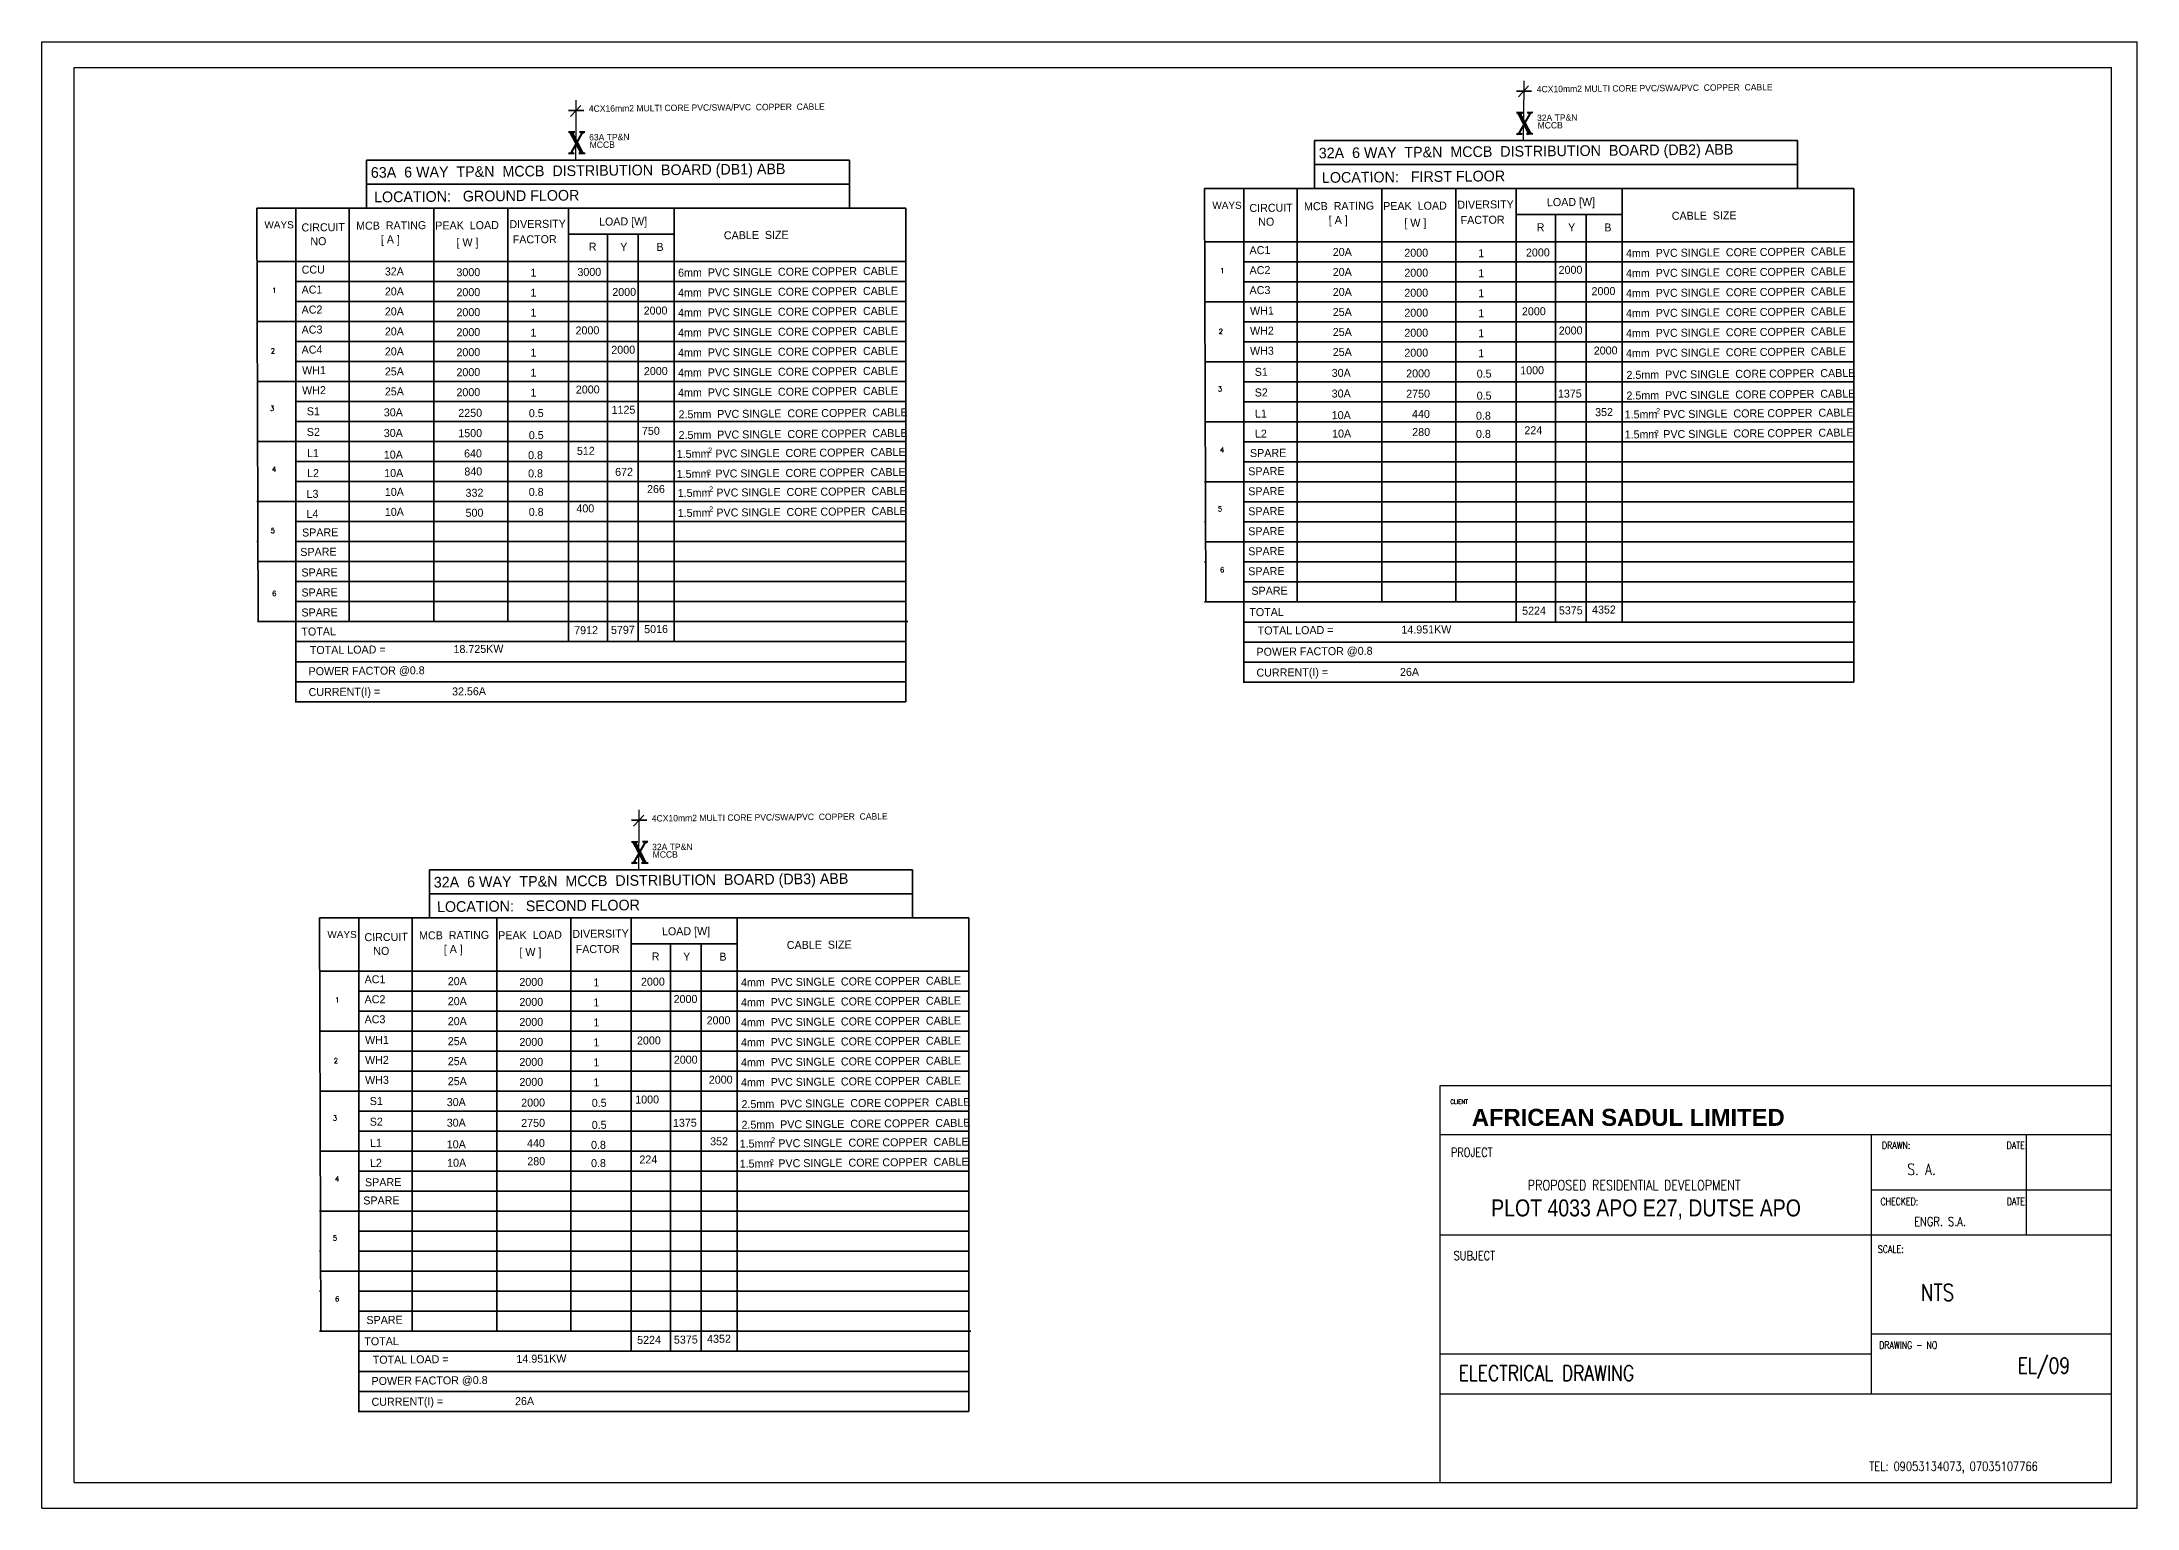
# Model space of a CAD drawing. Header units: inches. Extents: x 23 to 2032867, y 13 to 664695.
# Drawn here: x 491515 to 553103, y 283127 to 326239 of the extents above; entities that cross this region are included whole.
import ezdxf
from ezdxf.enums import TextEntityAlignment as Align

# ---------------------------------------------------------------- set-up
doc = ezdxf.new("R2010")
doc.units = ezdxf.units.IN
doc.header["$MEASUREMENT"] = 0
for name, color, linetype in [('Annotation - Text', 7, 'Continuous'), ('E-inst.', 3, 'Continuous'), ('ELECTFITTINGS', 1, 'Continuous'), ('frame', 3, 'Continuous'), ('GFROM', 7, 'Continuous'), ('LIAB', 8, 'Continuous'), ('Plotlyr150', 8, 'Continuous'), ('PLOTYR', 15, 'Continuous')]:
    doc.layers.add(name, color=color, linetype=linetype)
doc.layers.add('WINDOW', color=10, linetype='Continuous', lineweight=0)
doc.layers.add('wiring', color=1, linetype='Continuous', lineweight=15)
doc.styles.add('GENERATED_STYLE_3', font='arialbd.ttf')
doc.styles.add('middle', font='arial.ttf')
doc.styles.add('ROM', font='romans.shx')
doc.styles.add('SIMPLEX8', font='simplexd.shx', dxfattribs={"width": 0.8})
doc.styles.add('STYLE116', font='eurr____.ttf', dxfattribs={"height": 1000})
doc.styles.add('STYLE78', font='ROMANT.SHX', dxfattribs={"height": 200})

msp = doc.modelspace()

# ---------------------------------------------------------------- linework, layer by layer
at = {"layer": 'ELECTFITTINGS', "color": 1, "linetype": 'Continuous', "lineweight": 35}
for p, q in [((501056.602, 322762.996, 12.34), (515253.029, 322762.996, 12.34)), ((501056.602, 321351.972, 12.34), (501056.602, 322762.996, 12.34)), ((515253.029, 321351.972, 12.34), (515253.029, 322762.996, 12.34)), ((528920.334, 323335.285), (543116.761, 323335.285)), ((528920.334, 321924.262), (528920.334, 323335.285)), ((543116.761, 321924.262), (543116.761, 323335.285)), ((528920.334, 322629.773), (543116.761, 322629.773)), ((501056.602, 322057.484, 12.34), (515253.029, 322057.484, 12.34)), ((525692.046, 321924.262), (544777.789, 321924.262)), ((525731.897, 309772.262, -577.5), (525692.046, 321924.262, -577.5)), ((526158.197, 321924.262, -577.5), (525692.046, 321924.262, -577.5)), ((526846.031, 321924.262), (526846.031, 309772.262)), ((544777.789, 321924.262), (544777.789, 309772.262)), ((497828.314, 321351.972, 12.34), (516914.056, 321351.972, 12.34)), ((497868.165, 309199.972, -565.16), (497828.314, 321351.972, -565.16)), ((498294.465, 321351.972, -565.16), (497828.314, 321351.972, -565.16)), ((498982.299, 321351.972, 12.34), (498982.299, 309199.972, 12.34)), ((516914.056, 321351.972, 12.34), (516914.056, 309199.972, 12.34)), ((498982.299, 309199.972, 12.34), (498982.299, 306836.601, 12.34)), ((516914.056, 309199.972, 12.34), (516914.056, 306836.601, 12.34)), ((526846.031, 309772.262, -1155), (526846.031, 307408.89, -1155)), ((544777.789, 309772.262, -1155), (544777.789, 307408.89, -1155)), ((526823.979, 307408.89, -1155), (544777.789, 307408.89, -1155)), ((498960.247, 306836.601, 12.34), (516914.056, 306836.601, 12.34)), ((502906.98, 301894.439, -5.979), (517103.406, 301894.439, -5.979)), ((502906.98, 300483.416, -5.979), (502906.98, 301894.439, -5.979)), ((517103.406, 300483.416, -5.979), (517103.406, 301894.439, -5.979)), ((502906.98, 301188.927, -5.979), (517103.406, 301188.927, -5.979)), ((499678.691, 300483.416, -5.979), (518764.434, 300483.416, -5.979)), ((499718.543, 288331.416, -583.479), (499678.691, 300483.416, -583.479)), ((500144.842, 300483.416, -583.479), (499678.691, 300483.416, -583.479)), ((500832.676, 300483.416, -5.979), (500832.676, 288331.416, -5.979)), ((518764.434, 300483.416, -5.979), (518764.434, 288331.416, -5.979)), ((500832.676, 288331.416, -1160.979), (500832.676, 285968.044, -1160.979)), ((518764.434, 288331.416, -1160.979), (518764.434, 285968.044, -1160.979)), ((500810.625, 285968.044, -1160.979), (518764.434, 285968.044, -1160.979))]:
    msp.add_line(p, q, dxfattribs=at)
at = {"layer": 'ELECTFITTINGS', "color": 5, "linetype": 'Continuous', "lineweight": 35}
for p, q in [((528414.031, 321924.262), (528414.031, 309772.262)), ((530898.587, 321924.262), (530898.587, 309772.262)), ((533077.368, 321924.262), (533077.368, 309772.262)), ((534853.399, 321924.262), (534853.399, 309772.262)), ((537966.5, 321924.262), (537966.5, 309772.262)), ((500550.299, 321351.972, 12.34), (500550.299, 309199.972, 12.34)), ((503034.855, 321351.972, 12.34), (503034.855, 309199.972, 12.34)), ((505213.635, 321351.972, 12.34), (505213.635, 309199.972, 12.34)), ((506989.667, 321351.972, 12.34), (506989.667, 309199.972, 12.34)), ((510102.768, 321351.972, 12.34), (510102.768, 309199.972, 12.34)), ((534853.399, 321159.565), (537966.5, 321159.565)), ((536006.5, 321159.565), (536006.5, 309772.262)), ((536908.583, 321159.565), (536908.583, 309772.262)), ((506989.667, 320587.275, 12.34), (510102.768, 320587.275, 12.34)), ((508142.768, 320587.275, 12.34), (508142.768, 309199.972, 12.34)), ((509044.851, 320587.275, 12.34), (509044.851, 309199.972, 12.34)), ((525692.046, 320356.262), (544777.789, 320356.262)), ((497828.314, 319783.972, 12.34), (516914.056, 319783.972, 12.34)), ((525692.046, 319768.262), (525696.612, 319768.262)), ((526846.031, 319768.262), (544777.789, 319768.262)), ((497828.314, 319195.972, 12.34), (497832.88, 319195.972, 12.34)), ((498982.299, 319195.972, 12.34), (516914.056, 319195.972, 12.34)), ((525692.046, 319180.262), (525697.857, 319180.262)), ((526846.031, 319180.262), (544777.789, 319180.262)), ((497828.314, 318607.972, 12.34), (497834.125, 318607.972, 12.34)), ((498982.299, 318607.972, 12.34), (516914.056, 318607.972, 12.34)), ((525692.046, 318592.262), (525699.102, 318592.262)), ((525699.102, 318592.262), (544777.789, 318592.262)), ((497828.314, 318019.972, 12.34), (497835.37, 318019.972, 12.34)), ((497835.37, 318019.972, 12.34), (516914.056, 318019.972, 12.34)), ((525692.046, 318004.262), (525700.348, 318004.262)), ((526846.031, 318004.262), (544777.789, 318004.262)), ((497828.314, 317431.972, 12.34), (497836.615, 317431.972, 12.34)), ((498982.299, 317431.972, 12.34), (516914.056, 317431.972, 12.34)), ((526846.031, 317416.262), (544777.789, 317416.262)), ((498982.299, 316843.972, 12.34), (516914.056, 316843.972, 12.34)), ((525692.046, 316828.262), (544777.789, 316828.262)), ((497828.314, 316255.972, 12.34), (516914.056, 316255.972, 12.34)), ((526846.031, 316240.262), (544777.789, 316240.262)), ((498982.299, 315667.972, 12.34), (516914.056, 315667.972, 12.34)), ((525692.046, 315652.262), (525705.329, 315652.262)), ((526846.031, 315652.262), (544777.789, 315652.262)), ((497828.314, 315079.972, 12.34), (497841.596, 315079.972, 12.34)), ((498982.299, 315079.972, 12.34), (516914.056, 315079.972, 12.34)), ((525706.574, 315064.262), (544777.789, 315064.262)), ((497842.842, 314491.972, 12.34), (516914.056, 314491.972, 12.34)), ((525692.046, 314476.262), (525707.819, 314476.262)), ((526846.031, 314476.262), (544777.789, 314476.262)), ((497828.314, 313903.972, 12.34), (497844.087, 313903.972, 12.34)), ((498982.299, 313903.972, 12.34), (516914.056, 313903.972, 12.34)), ((526846.031, 313888.262), (544777.789, 313888.262)), ((498982.299, 313315.972, 12.34), (516914.056, 313315.972, 12.34)), ((525692.046, 313300.262, -577.5), (544777.789, 313300.262, -577.5)), ((525720.328, 313300.262, -577.5), (544784.071, 313300.262, -577.5)), ((497828.314, 312727.972, 12.34), (516914.056, 312727.972, 12.34)), ((526846.031, 312712.262, -577.5), (544777.789, 312712.262, -577.5)), ((498982.299, 312139.972, 12.34), (516914.056, 312139.972, 12.34)), ((525692.046, 312124.262, -577.5), (525705.329, 312124.262, -577.5)), ((526846.031, 312124.262, -577.5), (544777.789, 312124.262, -577.5)), ((497828.314, 311551.972, 12.34), (497849.068, 311551.972, 12.34)), ((498982.299, 311551.972, 12.34), (516914.056, 311551.972, 12.34)), ((525706.574, 311536.262, -577.5), (544777.789, 311536.262, -577.5)), ((497850.313, 310963.972, 12.34), (516914.056, 310963.972, 12.34)), ((525692.046, 310948.262, -577.5), (525707.819, 310948.262, -577.5)), ((526846.031, 310948.262, -577.5), (544777.789, 310948.262, -577.5)), ((498982.299, 310375.972, 12.34), (516914.056, 310375.972, 12.34)), ((526846.031, 310360.262, -577.5), (544777.789, 310360.262, -577.5)), ((497854.049, 309199.972, 12.34), (516914.056, 309199.972, 12.34)), ((497879.874, 309199.972, -565.16), (516936.108, 309199.972, -565.16)), ((497879.874, 309199.972, -565.16), (516943.617, 309199.972, -565.16)), ((497879.874, 309199.972, -565.16), (516939.881, 309199.972, -565.16)), ((497879.874, 309199.972, -565.16), (516965.616, 309199.972, -565.16)), ((497901.873, 309199.972, -565.16), (516958.107, 309199.972, -565.16)), ((497901.873, 309199.972, -565.16), (516965.616, 309199.972, -565.16)), ((498982.299, 309787.972, 12.34), (516914.056, 309787.972, 12.34)), ((506989.667, 309199.972, 12.34), (506989.667, 308606.286, 12.34)), ((508142.768, 309199.972, 12.34), (508142.768, 308606.286, 12.34)), ((509044.851, 309199.972, 12.34), (509044.851, 308606.286, 12.34)), ((510102.768, 309199.972, 12.34), (510102.768, 308606.286, 12.34)), ((525692.046, 309772.262, -1155), (544777.789, 309772.262, -1155)), ((525717.781, 309772.262, -1155), (544777.789, 309772.262, -1155)), ((525720.328, 309772.262, -1155), (544784.071, 309772.262, -1155)), ((525743.606, 309772.262, -1732.5), (544799.84, 309772.262, -1732.5)), ((525743.606, 309772.262, -1732.5), (544807.349, 309772.262, -1732.5)), ((525743.606, 309772.262, -1732.5), (544803.613, 309772.262, -1732.5)), ((525743.606, 309772.262, -1732.5), (544829.349, 309772.262, -1732.5)), ((525765.605, 309772.262, -1732.5), (544821.839, 309772.262, -1732.5)), ((525765.605, 309772.262, -1732.5), (544829.349, 309772.262, -1732.5)), ((526846.031, 309178.576, -1155), (544777.789, 309178.576, -1155)), ((534853.399, 309772.262, -1155), (534853.399, 309178.576, -1155)), ((536006.5, 309772.262, -1155), (536006.5, 309178.576, -1155)), ((536908.583, 309772.262, -1155), (536908.583, 309178.576, -1155)), ((537966.5, 309772.262, -1155), (537966.5, 309178.576, -1155)), ((498982.299, 308606.286, 12.34), (516914.056, 308606.286, 12.34)), ((526846.031, 308584.89, -1155), (544777.789, 308584.89, -1155)), ((498982.299, 308012.601, 12.34), (516914.056, 308012.601, 12.34)), ((526846.031, 307996.89, -1155), (544777.789, 307996.89, -1155)), ((498982.299, 307424.601, 12.34), (516914.056, 307424.601, 12.34)), ((502400.676, 300483.416, -5.979), (502400.676, 288331.416, -5.979)), ((504885.233, 300483.416, -5.979), (504885.233, 288331.416, -5.979)), ((507064.013, 300483.416, -5.979), (507064.013, 288331.416, -5.979)), ((508840.044, 300483.416, -5.979), (508840.044, 288331.416, -5.979)), ((511953.145, 300483.416, -5.979), (511953.145, 288331.416, -5.979)), ((508840.044, 299718.719, -5.979), (511953.145, 299718.719, -5.979)), ((509993.145, 299718.719, -5.979), (509993.145, 288331.416, -5.979)), ((510895.229, 299718.719, -5.979), (510895.229, 288331.416, -5.979)), ((499678.691, 298915.416, -5.979), (518764.434, 298915.416, -5.979)), ((499678.691, 298327.416, -5.979), (499683.257, 298327.416, -5.979)), ((500832.676, 298327.416, -5.979), (518764.434, 298327.416, -5.979)), ((499678.691, 297739.416, -5.979), (499684.502, 297739.416, -5.979)), ((500832.676, 297739.416, -5.979), (518764.434, 297739.416, -5.979)), ((499678.691, 297151.416, -5.979), (499685.748, 297151.416, -5.979)), ((499685.748, 297151.416, -5.979), (518764.434, 297151.416, -5.979)), ((499678.691, 296563.416, -5.979), (499686.993, 296563.416, -5.979)), ((500832.676, 296563.416, -5.979), (518764.434, 296563.416, -5.979)), ((500832.676, 295975.416, -5.979), (518764.434, 295975.416, -5.979)), ((499678.691, 295387.416, -5.979), (518764.434, 295387.416, -5.979)), ((500832.676, 294799.416, -5.979), (518764.434, 294799.416, -5.979)), ((499678.691, 294211.416, -5.979), (499691.974, 294211.416, -5.979)), ((500832.676, 294211.416, -5.979), (518764.434, 294211.416, -5.979)), ((499693.219, 293623.416, -5.979), (518764.434, 293623.416, -5.979)), ((499678.691, 293035.416, -5.979), (499694.464, 293035.416, -5.979)), ((500832.676, 293035.416, -5.979), (518764.434, 293035.416, -5.979)), ((500832.676, 292447.416, -5.979), (518764.434, 292447.416, -5.979)), ((499678.691, 291859.416, -583.479), (518764.434, 291859.416, -583.479)), ((499706.973, 291859.416, -583.479), (518770.716, 291859.416, -583.479)), ((500832.676, 291271.416, -583.479), (518764.434, 291271.416, -583.479)), ((499678.691, 290683.416, -583.479), (499691.974, 290683.416, -583.479)), ((499693.219, 290095.416, -583.479), (518764.434, 290095.416, -583.479)), ((500832.676, 290683.416, -583.479), (518764.434, 290683.416, -583.479)), ((499678.691, 289507.416, -583.479), (499694.464, 289507.416, -583.479)), ((500832.676, 289507.416, -583.479), (518764.434, 289507.416, -583.479)), ((500832.676, 288919.416, -583.479), (518764.434, 288919.416, -583.479)), ((499678.691, 288331.416, -1160.979), (518764.434, 288331.416, -1160.979)), ((499704.426, 288331.416, -1160.979), (518764.434, 288331.416, -1160.979)), ((499706.973, 288331.416, -1160.979), (518770.716, 288331.416, -1160.979)), ((499730.251, 288331.416, -1738.479), (518786.485, 288331.416, -1738.479)), ((499730.251, 288331.416, -1738.479), (518793.994, 288331.416, -1738.479)), ((499730.251, 288331.416, -1738.479), (518790.259, 288331.416, -1738.479)), ((499730.251, 288331.416, -1738.479), (518815.994, 288331.416, -1738.479)), ((499752.251, 288331.416, -1738.479), (518808.485, 288331.416, -1738.479)), ((499752.251, 288331.416, -1738.479), (518815.994, 288331.416, -1738.479)), ((508840.044, 288331.416, -1160.979), (508840.044, 287737.73, -1160.979)), ((509993.145, 288331.416, -1160.979), (509993.145, 287737.73, -1160.979)), ((510895.229, 288331.416, -1160.979), (510895.229, 287737.73, -1160.979)), ((511953.145, 288331.416, -1160.979), (511953.145, 287737.73, -1160.979)), ((500832.676, 287737.73, -1160.979), (518764.434, 287737.73, -1160.979)), ((500832.676, 287144.044, -1160.979), (518764.434, 287144.044, -1160.979)), ((500832.676, 286556.044, -1160.979), (518764.434, 286556.044, -1160.979))]:
    msp.add_line(p, q, dxfattribs=at)
at = {"layer": 'LIAB', "color": 7, "linetype": 'Continuous', "ltscale": 256.031999}
for p, q in [((492463.841, 325487.787, 12.34), (552352.025, 325487.787, 12.34)), ((492463.841, 283878.259, 12.34), (492463.841, 325487.787, 12.34)), ((552352.025, 283878.259, 12.34), (552352.025, 325487.787, 12.34)), ((552352.025, 295545.604, 12.34), (532609.292, 295545.604, 12.34)), ((532609.292, 295545.604, 12.34), (532609.292, 283878.259, 12.34)), ((532609.292, 294115.573, 12.34), (552352.025, 294115.573, 12.34)), ((545290.315, 294115.573, 12.34), (545290.315, 286474.984, 12.34)), ((549846.086, 294124.84, 12.34), (549846.086, 291148.46, 12.34)), ((552352.025, 292475.214, 12.34), (545290.315, 292475.214, 12.34)), ((552352.025, 291148.46, 12.34), (532609.292, 291148.46, 12.34)), ((545290.315, 288255.372, 12.34), (552330.302, 288255.372, 12.34)), ((532609.292, 287662.009, 12.34), (545290.315, 287662.009, 12.34)), ((552352.025, 286474.984, 12.34), (532609.292, 286474.984, 12.34)), ((492463.841, 283878.259, 12.34), (552352.025, 283878.259, 12.34))]:
    msp.add_line(p, q, dxfattribs=at)
at = {"layer": 'PLOTYR', "color": 1, "linetype": 'Continuous', "ltscale": 250}
for p, q in [((491514.988, 326238.862, 12.34), (553103.1, 326238.862, 12.34)), ((491514.988, 283127.183, 12.34), (491514.988, 326238.862, 12.34)), ((553103.1, 283127.183, 12.34), (553103.1, 326238.862, 12.34)), ((491514.988, 283127.183, 12.34), (553103.1, 283127.183, 12.34))]:
    msp.add_line(p, q, dxfattribs=at)
at = {"layer": 'WINDOW', "color": 1, "linetype": 'Continuous', "lineweight": 35, "const_width": 39.2}
for points in [[(535077.857, 325100.877), (535074.645, 323977.46)], [(535066.34, 323750.025), (535066.34, 323331.082)]]:
    msp.add_lwpolyline(points, dxfattribs=at)
for points, elevation in [([(507214.125, 324528.588), (507210.913, 323405.17)], 12.34), ([(507202.608, 323177.735), (507202.608, 322758.793)], 12.34), ([(509064.502, 303660.031), (509061.291, 302536.614)], -5.979), ([(509052.985, 302309.179), (509052.985, 301890.236)], -5.979)]:
    msp.add_lwpolyline(points, dxfattribs=dict(at, elevation=elevation))
at = {"layer": 'wiring', "color": 0, "linetype": 'Continuous', "lineweight": 35}
for p, q in [((535305.941, 324793.119), (534858.024, 324793.119)), ((534919.368, 324622.257), (535217.942, 324943.957)), ((507442.209, 324220.83, 12.34), (506994.292, 324220.83, 12.34)), ((507055.636, 324049.968, 12.34), (507354.21, 324371.668, 12.34)), ((509292.587, 303352.273, -5.979), (508844.669, 303352.273, -5.979)), ((508906.013, 303181.411, -5.979), (509204.587, 303503.111, -5.979))]:
    msp.add_line(p, q, dxfattribs=at)

# ---------------------------------------------------------------- texts
at = {"layer": 'Annotation - Text', "linetype": 'Continuous', "lineweight": 20, "insert": (538096.87, 294866.87), "char_height": 500, "width": 12725.42734, "attachment_point": 2, "line_spacing_factor": 0.992596, "style": 'GENERATED_STYLE_3'}
msp.add_mtext('\\pi99.455;AFRICEAN SADUL LIMITED', dxfattribs=at)
at = {"layer": 'Annotation - Text', "color": 0, "linetype": 'Continuous', "lineweight": 20, "insert": (538521.751, 292203.64), "char_height": 500, "width": 13454.76558, "attachment_point": 2, "line_spacing_factor": 0.992596, "style": 'GENERATED_STYLE_3'}
msp.add_mtext('\\pi99.455; {\\fTechnicLite|b0|i0|c2|p2;PLOT 4033 APO E27, DUTSE APO }', dxfattribs=at)
at = {"layer": 'E-inst.', "color": 7, "linetype": 'Continuous', "style": 'middle'}
for p in [(525919.361, 321434.076, -577.5), (498055.629, 320861.786, -565.16), (499906.006, 299993.23, -583.479)]:
    msp.add_text('WAYS', height=210, dxfattribs=at).set_placement(p, align=Align.MIDDLE_LEFT)
at = {"layer": 'frame', "color": 7, "linetype": 'Continuous', "ltscale": 250, "style": 'ROM'}
for s, p in [('1', (526148.584, 319435.436, -577.5)), ('1', (498284.851, 318863.147, -565.16)), ('2', (526106.486, 317651.261, -577.5)), ('2', (498242.754, 317078.971, -565.16)), ('3', (526082.07, 315962.327, -577.5)), ('3', (498218.338, 315390.038, -565.16)), ('4', (526143.062, 314170.492, -577.5)), ('4', (498279.33, 313598.203, -565.16)), ('5', (526082.07, 312434.327, -1155)), ('5', (498239.244, 311797.708, -565.16)), ('6', (526143.062, 310642.492, -1155)), ('6', (498279.991, 309948.948, -565.16)), ('1', (500135.229, 297994.59, -583.479)), ('2', (500093.131, 296210.415, -583.479)), ('3', (500068.715, 294521.481, -583.479)), ('4', (500129.707, 292729.646, -583.479)), ('5', (500068.715, 290993.481, -1160.979)), ('6', (500129.707, 289201.646, -1160.979))]:
    msp.add_text(s, height=147, dxfattribs=at).set_placement(p)
at = {"layer": 'GFROM', "color": 7, "linetype": 'Continuous', "ltscale": 204.216, "style": 'SIMPLEX8', "width": 0.8}
for s, height, p in [('PROPOSED RESIDENTIAL DEVELOPMENT', 301.23038, (535188.449, 292473.117, -5724.903)), ('EL/09', 459.0177, (549590.382, 287089.388, 11523.45)), ('ELECTRICAL DRAWING', 459.01773, (533157.771, 286865.631, 12.34))]:
    msp.add_text(s, height=height, dxfattribs=at).set_placement(p)
at = {"layer": 'Plotlyr150', "color": 7, "linetype": 'Continuous', "ltscale": 251.249999, "style": 'SIMPLEX8', "width": 0.8}
for s, height, p in [('CLIENT', 131.3405, (532916.002, 295012.108, 12.34)), ('DRAWN:                      DATE:', 210.14485, (545603.693, 293686.406, 12.34)), ('PROJECT', 262.6811, (532931.897, 293456.474, 12.34)), ('CHECKED:                    DATE:', 210.14485, (545561.264, 292038.228, 12.34)), ('SCALE:', 210.1449, (545484.768, 290635.888, 12.34)), ('SUBJECT', 262.6811, (533012.691, 290420.721, 12.34)), ('DRAWING - NO', 210.14485, (545521.406, 287813.465, 12.34))]:
    msp.add_text(s, height=height, dxfattribs=at).set_placement(p)
at = {"layer": 'Plotlyr150', "color": 7, "linetype": 'Continuous', "ltscale": 306.324012, "style": 'SIMPLEX8', "width": 0.8}
for s, height, p in [('S. A.', 331.9682, (546346.465, 292922.576, 12.34)), ('ENGR. S.A.', 265.5745, (546551.181, 291420.099, 12.34)), ('NTS', 491.8047, (546745.582, 289223.457, 12.34)), ('TEL: 09053134073, 07035107766', 265.57453, (545231.873, 284223.594, 12.34))]:
    msp.add_text(s, height=height, dxfattribs=at).set_placement(p)
at = {"layer": 'wiring', "color": 7, "linetype": 'Continuous', "lineweight": 35}
for s, height, rotation, style, p in [('4CX10mm2 MULTI CORE PVC/SWA/PVC  COPPER  CABLE ', 188.16, 0.52138259, 'STYLE116', (535456.848, 324754.688)), ('4CX16mm2 MULTI CORE PVC/SWA/PVC  COPPER  CABLE ', 188.16, 0.52138259, 'STYLE116', (507593.115, 324182.398, 12.34)), ('X', 627.2, 180.52138259, 'STYLE78', (535366.613, 324158.451)), ('32A TP&N', 188.16, 0.52138259, 'STYLE116', (535465.386, 323911.615)), ('X', 627.2, 180.52138259, 'STYLE78', (507502.881, 323586.161, 12.34)), ('63A TP&N', 188.16, 0.52138259, 'STYLE116', (507601.654, 323339.325, 12.34)), ('MCCB ', 188.16, 0.52138259, 'STYLE116', (535481.022, 323689.731)), ('MCCB ', 188.16, 0.52138259, 'STYLE116', (507617.289, 323117.442, 12.34)), ('32A  6 WAY  TP&N  MCCB  DISTRIBUTION  BOARD (DB2) ABB ', 313.6, 0.52138259, 'STYLE116', (529049.375, 322813.736)), ('63A  6 WAY  TP&N  MCCB  DISTRIBUTION  BOARD (DB1) ABB ', 313.6, 0.52138259, 'STYLE116', (501185.642, 322241.446, 12.34)), ('LOCATION:   FIRST FLOOR ', 313.6, 0.52138259, 'STYLE116', (529143.812, 322093.121)), ('LOCATION:   GROUND FLOOR ', 313.6, 0.52138259, 'STYLE116', (501280.08, 321520.831, 12.34)), ('MCB  RATING  ', 235.2, 0.52138259, 'STYLE116', (528615.208, 321287.285)), ('PEAK  LOAD ', 235.2, 0.52138259, 'STYLE116', (530942.057, 321292.679)), ('DIVERSITY', 235.2, 0.52138259, 'STYLE116', (533121.476, 321333.515)), ('LOAD [W]', 235.2, 0.52138259, 'STYLE116', (535756.308, 321407.629)), ('CIRCUIT', 235.2, 0.52138259, 'STYLE116', (499147.196, 320665.061, 12.34)), ('MCB  RATING  ', 235.2, 0.52138259, 'STYLE116', (500751.476, 320714.995, 12.34)), ('PEAK  LOAD ', 235.2, 0.52138259, 'STYLE116', (503078.325, 320720.39, 12.34)), ('DIVERSITY', 235.2, 0.52138259, 'STYLE116', (505257.743, 320761.225, 12.34)), ('LOAD [W]', 235.2, 0.52138259, 'STYLE116', (507892.576, 320835.339, 12.34)), ('CIRCUIT', 235.2, 0.52138259, 'STYLE116', (527010.928, 321237.351)), ('NO', 235.2, 0.52138259, 'STYLE116', (527270.608, 320831.099)), ('[ A ]', 235.2, 0.52138259, 'STYLE116', (529342.544, 320883.458)), ('[ W ]', 235.2, 0.52138259, 'STYLE116', (531566.511, 320800.269)), ('FACTOR', 235.2, 0.52138259, 'STYLE116', (533218.934, 320883.371)), ('R', 235.2, 0.52138259, 'STYLE116', (535454.811, 320671.13)), ('Y', 235.2, 0.52138259, 'STYLE116', (536378.556, 320666.163)), ('B', 235.2, 0.52138259, 'STYLE116', (537443.839, 320664.289)), ('CABLE  SIZE', 235.2, 0.52138259, 'STYLE116', (539425.531, 321006.173)), ('NO', 235.2, 0.52138259, 'STYLE116', (499406.876, 320258.81, 12.34)), ('[ A ]', 235.2, 0.52138259, 'STYLE116', (501478.812, 320311.169, 12.34)), ('[ W ]', 235.2, 0.52138259, 'STYLE116', (503702.779, 320227.979, 12.34)), ('FACTOR', 235.2, 0.52138259, 'STYLE116', (505355.201, 320311.081, 12.34)), ('R', 235.2, 0.52138259, 'STYLE116', (507591.079, 320098.84, 12.34)), ('Y', 235.2, 0.52138259, 'STYLE116', (508514.824, 320093.874, 12.34)), ('B', 235.2, 0.52138259, 'STYLE116', (509580.107, 320091.999, 12.34)), ('CABLE  SIZE', 235.2, 0.52138259, 'STYLE116', (511561.799, 320433.884, 12.34)), ('CCU', 235.2, 0.52138259, 'STYLE116', (499150.875, 319423.862, 12.34)), ('AC1', 235.2, 0.52138259, 'STYLE116', (527014.607, 319996.151)), ('AC2', 235.2, 0.52138259, 'STYLE116', (527014.607, 319408.151)), ('20A', 235.2, 0.52138259, 'STYLE116', (529459.984, 319942.284)), ('2000', 235.2, 0.52138259, 'STYLE116', (531564.647, 319918.744)), ('1', 235.2, 0.52138259, 'STYLE116', (533739.131, 319907.441)), ('2000', 235.2, 0.52138259, 'STYLE116', (535139.437, 319925.995)), ('2000', 235.2, 0.52138259, 'STYLE116', (536098.552, 319415.495)), ('4mm  PVC SINGLE  CORE COPPER  CABLE', 235.2, 0.52138259, 'STYLE116', (538079.757, 319906.729)), ('AC1', 235.2, 0.52138259, 'STYLE116', (499150.875, 318835.862, 12.34)), ('32A', 235.2, 0.52138259, 'STYLE116', (501596.252, 319369.994, 12.34)), ('3000', 235.2, 0.52138259, 'STYLE116', (503700.915, 319346.454, 12.34)), ('1', 235.2, 0.52138259, 'STYLE116', (505875.399, 319335.152, 12.34)), ('3000', 235.2, 0.52138259, 'STYLE116', (507257.277, 319353.706, 12.34)), ('4mm  PVC SINGLE  CORE COPPER  CABLE', 235.2, 0.52138259, 'STYLE116', (510216.024, 318746.439, 12.34)), ('6mm  PVC SINGLE  CORE COPPER  CABLE', 235.2, 0.52138259, 'STYLE116', (510216.024, 319334.439, 12.34)), ('AC3', 235.2, 0.52138259, 'STYLE116', (527014.607, 318820.151)), ('20A', 235.2, 0.52138259, 'STYLE116', (529459.984, 319354.284)), ('2000', 235.2, 0.52138259, 'STYLE116', (531564.647, 319330.744)), ('1', 235.2, 0.52138259, 'STYLE116', (533739.131, 319319.441)), ('2000', 235.2, 0.52138259, 'STYLE116', (537068.552, 318789.995)), ('4mm  PVC SINGLE  CORE COPPER  CABLE', 235.2, 0.52138259, 'STYLE116', (538079.757, 319318.729)), ('AC2', 235.2, 0.52138259, 'STYLE116', (499150.875, 318247.862, 12.34)), ('20A', 235.2, 0.52138259, 'STYLE116', (501596.252, 318781.994, 12.34)), ('20A', 235.2, 0.52138259, 'STYLE116', (501596.252, 318193.994, 12.34)), ('2000', 235.2, 0.52138259, 'STYLE116', (503700.915, 318758.454, 12.34)), ('2000', 235.2, 0.52138259, 'STYLE116', (503700.915, 318170.454, 12.34)), ('1', 235.2, 0.52138259, 'STYLE116', (505875.399, 318747.152, 12.34)), ('2000', 235.2, 0.52138259, 'STYLE116', (508282.473, 318765.706, 12.34)), ('2000', 235.2, 0.52138259, 'STYLE116', (509204.82, 318217.706, 12.34)), ('4mm  PVC SINGLE  CORE COPPER  CABLE', 235.2, 0.52138259, 'STYLE116', (510216.024, 318158.439, 12.34)), ('WH1', 235.2, 0.52138259, 'STYLE116', (527028.983, 318212.151)), ('20A', 235.2, 0.52138259, 'STYLE116', (529459.984, 318766.284)), ('25A', 235.2, 0.52138259, 'STYLE116', (529459.984, 318178.284)), ('2000', 235.2, 0.52138259, 'STYLE116', (531564.647, 318742.744)), ('1', 235.2, 0.52138259, 'STYLE116', (533739.131, 318731.441)), ('2000', 235.2, 0.52138259, 'STYLE116', (535021.299, 318197.386)), ('4mm  PVC SINGLE  CORE COPPER  CABLE', 235.2, 0.52138259, 'STYLE116', (538079.757, 318730.729)), ('4mm  PVC SINGLE  CORE COPPER  CABLE', 235.2, 0.52138259, 'STYLE116', (538079.757, 318142.729)), ('AC3', 235.2, 0.52138259, 'STYLE116', (499150.875, 317659.862, 12.34)), ('20A', 235.2, 0.52138259, 'STYLE116', (501596.252, 317605.994, 12.34)), ('2000', 235.2, 0.52138259, 'STYLE116', (503700.915, 317582.454, 12.34)), ('1', 235.2, 0.52138259, 'STYLE116', (505875.399, 318159.152, 12.34)), ('1', 235.2, 0.52138259, 'STYLE116', (505875.399, 317571.152, 12.34)), ('2000', 235.2, 0.52138259, 'STYLE116', (507201.935, 317636.206, 12.34)), ('4mm  PVC SINGLE  CORE COPPER  CABLE', 235.2, 0.52138259, 'STYLE116', (510216.024, 317570.439, 12.34)), ('WH2', 235.2, 0.52138259, 'STYLE116', (527028.983, 317624.151)), ('25A', 235.2, 0.52138259, 'STYLE116', (529459.984, 317590.284)), ('2000', 235.2, 0.52138259, 'STYLE116', (531564.647, 318154.744)), ('2000', 235.2, 0.52138259, 'STYLE116', (531564.647, 317566.744)), ('1', 235.2, 0.52138259, 'STYLE116', (533739.131, 318143.441)), ('2000', 235.2, 0.52138259, 'STYLE116', (536104.051, 317632.315)), ('4mm  PVC SINGLE  CORE COPPER  CABLE', 235.2, 0.52138259, 'STYLE116', (538079.757, 317554.729)), ('AC4', 235.2, 0.52138259, 'STYLE116', (499150.875, 317071.862, 12.34)), ('20A', 235.2, 0.52138259, 'STYLE116', (501596.252, 317017.994, 12.34)), ('2000', 235.2, 0.52138259, 'STYLE116', (503700.915, 316994.454, 12.34)), ('1', 235.2, 0.52138259, 'STYLE116', (505875.399, 316983.152, 12.34)), ('2000', 235.2, 0.52138259, 'STYLE116', (508253.935, 317066.206, 12.34)), ('4mm  PVC SINGLE  CORE COPPER  CABLE', 235.2, 0.52138259, 'STYLE116', (510216.024, 316982.439, 12.34)), ('WH3', 235.2, 0.52138259, 'STYLE116', (527028.983, 317036.151)), ('25A', 235.2, 0.52138259, 'STYLE116', (529459.984, 317002.284)), ('2000', 235.2, 0.52138259, 'STYLE116', (531564.647, 316978.744)), ('1', 235.2, 0.52138259, 'STYLE116', (533739.131, 317555.441)), ('1', 235.2, 0.52138259, 'STYLE116', (533739.131, 316967.441)), ('2000', 235.2, 0.52138259, 'STYLE116', (537132.855, 317044.315)), ('4mm  PVC SINGLE  CORE COPPER  CABLE', 235.2, 0.52138259, 'STYLE116', (538079.757, 316966.729)), ('WH1', 235.2, 0.52138259, 'STYLE116', (499165.251, 316463.862, 12.34)), ('25A', 235.2, 0.52138259, 'STYLE116', (501596.252, 316429.994, 12.34)), ('2000', 235.2, 0.52138259, 'STYLE116', (503700.915, 316406.454, 12.34)), ('1', 235.2, 0.52138259, 'STYLE116', (505875.399, 316395.152, 12.34)), ('2000', 235.2, 0.52138259, 'STYLE116', (509211.271, 316439.011, 12.34)), ('4mm  PVC SINGLE  CORE COPPER  CABLE', 235.2, 0.52138259, 'STYLE116', (510216.024, 316394.439, 12.34)), ('S1', 235.2, 0.52138259, 'STYLE116', (527166.796, 316418.279, -577.5)), ('30A', 235.2, 0.52138259, 'STYLE116', (529429.458, 316387.479, -577.5)), ('2000', 235.2, 0.52138259, 'STYLE116', (531618.766, 316370.872, -577.5)), ('0.5', 235.2, 0.52138259, 'STYLE116', (533692.337, 316364.263, -577.5)), ('1000', 235.2, 0.52138259, 'STYLE116', (534970.323, 316461.312, -577.5)), ('2.5mm  PVC SINGLE  CORE COPPER  CABLE', 235.2, 0.52138259, 'STYLE116', (538094.37, 316328.857, -577.5)), ('WH2', 235.2, 0.52138259, 'STYLE116', (499165.251, 315875.862, 12.34)), ('25A', 235.2, 0.52138259, 'STYLE116', (501596.252, 315841.994, 12.34)), ('2000', 235.2, 0.52138259, 'STYLE116', (503700.915, 315818.454, 12.34)), ('1', 235.2, 0.52138259, 'STYLE116', (505875.399, 315807.152, 12.34)), ('2000', 235.2, 0.52138259, 'STYLE116', (507210.789, 315897.452, 12.34)), ('4mm  PVC SINGLE  CORE COPPER  CABLE', 235.2, 0.52138259, 'STYLE116', (510216.024, 315806.439, 12.34)), ('S2', 235.2, 0.52138259, 'STYLE116', (527166.796, 315811.516, -1155)), ('30A', 235.2, 0.52138259, 'STYLE116', (529429.458, 315780.716, -1155)), ('2750', 235.2, 0.52138259, 'STYLE116', (531618.766, 315774.108, -1155)), ('0.5', 235.2, 0.52138259, 'STYLE116', (533692.337, 315717.499, -1155)), ('1375', 235.2, 0.52138259, 'STYLE116', (536078.874, 315777.376, -1155)), ('2.5mm  PVC SINGLE  CORE COPPER  CABLE', 235.2, 0.52138259, 'STYLE116', (538094.37, 315722.093, -1155)), ('S1', 235.2, 0.52138259, 'STYLE116', (499303.064, 315257.99, -565.16)), ('30A', 235.2, 0.52138259, 'STYLE116', (501565.725, 315227.19, -565.16)), ('2250', 235.2, 0.52138259, 'STYLE116', (503755.034, 315210.582, -565.16)), ('0.5', 235.2, 0.52138259, 'STYLE116', (505828.604, 315203.973, -565.16)), ('1125', 235.2, 0.52138259, 'STYLE116', (508261.192, 315301.022, -565.16)), ('2.5mm  PVC SINGLE  CORE COPPER  CABLE', 235.2, 0.52138259, 'STYLE116', (510230.638, 315168.567, -565.16)), ('L1', 235.2, 0.52138259, 'STYLE116', (527173.027, 315188.533, -577.5)), ('10A', 235.2, 0.52138259, 'STYLE116', (529430.471, 315145.042, -577.5)), ('440', 235.2, 0.52138259, 'STYLE116', (531789.671, 315179.437, -577.5)), ('0.8', 235.2, 0.52138259, 'STYLE116', (533671.063, 315128.911, -577.5)), ('352', 235.2, 0.52138259, 'STYLE116', (537172.119, 315233.966, -577.5)), ('1.5mm  PVC SINGLE  CORE COPPER  CABLE', 235.2, 0.52138259, 'STYLE116', (538040.251, 315165.081, -577.5)), ('2', 156.8, 0.52138259, 'STYLE116', (538961.778, 315312.417, -577.5)), ('S2', 235.2, 0.52138259, 'STYLE116', (499303.064, 314651.227, -565.16)), ('30A', 235.2, 0.52138259, 'STYLE116', (501565.725, 314620.427, -565.16)), ('1500', 235.2, 0.52138259, 'STYLE116', (503755.034, 314613.819, -565.16)), ('0.5', 235.2, 0.52138259, 'STYLE116', (505828.604, 314557.21, -565.16)), ('750', 235.2, 0.52138259, 'STYLE116', (509152.974, 314682.185, -565.16)), ('2.5mm  PVC SINGLE  CORE COPPER  CABLE', 235.2, 0.52138259, 'STYLE116', (510230.638, 314561.804, -565.16)), ('L2', 235.2, 0.52138259, 'STYLE116', (527173.027, 314600.533, -577.5)), ('10A', 235.2, 0.52138259, 'STYLE116', (529440.471, 314602.614, -577.5)), ('280', 235.2, 0.52138259, 'STYLE116', (531797.18, 314648.329, -577.5)), ('0.8', 235.2, 0.52138259, 'STYLE116', (533671.063, 314592.484, -577.5)), ('224', 235.2, 0.52138259, 'STYLE116', (535093.335, 314700.052, -577.5)), ('1.5mm  PVC SINGLE  CORE COPPER  CABLE', 235.2, 0.52138259, 'STYLE116', (538040.251, 314577.081, -577.5)), ('2', 156.8, 0.52138259, 'STYLE116', (538927.617, 314665.887, -577.5)), ('L1', 235.2, 0.52138259, 'STYLE116', (499309.294, 314028.243, -565.16)), ('10A', 235.2, 0.52138259, 'STYLE116', (501566.739, 313984.752, -565.16)), ('640', 235.2, 0.52138259, 'STYLE116', (503925.939, 314019.147, -565.16)), ('0.8', 235.2, 0.52138259, 'STYLE116', (505807.331, 313968.622, -565.16)), ('512', 235.2, 0.52138259, 'STYLE116', (507241.84, 314094.804, -565.16)), ('1.5mm  PVC SINGLE  CORE COPPER  CABLE', 235.2, 0.52138259, 'STYLE116', (510176.519, 314004.792, -565.16)), ('2', 156.8, 0.52138259, 'STYLE116', (511098.046, 314152.127, -565.16)), ('SPARE', 235.2, 0.52138259, 'STYLE116', (527026.687, 314030.506, -1155)), ('L2', 235.2, 0.52138259, 'STYLE116', (499309.294, 313440.243, -565.16)), ('10A', 235.2, 0.52138259, 'STYLE116', (501576.739, 313442.325, -565.16)), ('840', 235.2, 0.52138259, 'STYLE116', (503933.448, 313488.04, -565.16)), ('0.8', 235.2, 0.52138259, 'STYLE116', (505807.331, 313432.195, -565.16)), ('672', 235.2, 0.52138259, 'STYLE116', (508366.203, 313475.641, -565.16)), ('1.5mm  PVC SINGLE  CORE COPPER  CABLE', 235.2, 0.52138259, 'STYLE116', (510176.519, 313416.792, -565.16)), ('2', 156.8, 0.52138259, 'STYLE116', (511063.885, 313505.598, -565.16)), ('SPARE', 235.2, 0.52138259, 'STYLE116', (526975.687, 313494.506, -1155)), ('L3', 235.2, 0.52138259, 'STYLE116', (499295.282, 312830.475, -1142.66)), ('10A', 235.2, 0.52138259, 'STYLE116', (501596.299, 312887.466, -1142.66)), ('332', 235.2, 0.52138259, 'STYLE116', (503967.84, 312862.172, -1142.66)), ('0.8', 235.2, 0.52138259, 'STYLE116', (505826.892, 312886.426, -1142.66)), ('266', 235.2, 0.52138259, 'STYLE116', (509302.866, 312970.556, -1142.66)), ('1.5mm  PVC SINGLE  CORE COPPER  CABLE', 235.2, 0.52138259, 'STYLE116', (510206.08, 312857.023, -1142.66)), ('2', 156.8, 0.52138259, 'STYLE116', (511127.606, 313012.133, -1142.66)), ('SPARE', 235.2, 0.52138259, 'STYLE116', (526975.687, 312906.506, -1155)), ('L4', 235.2, 0.52138259, 'STYLE116', (499295.282, 312242.475, -1142.66)), ('10A', 235.2, 0.52138259, 'STYLE116', (501596.299, 312299.466, -1142.66)), ('500', 235.2, 0.52138259, 'STYLE116', (503967.84, 312274.172, -1142.66)), ('0.8', 235.2, 0.52138259, 'STYLE116', (505826.892, 312298.426, -1142.66)), ('400', 235.2, 0.52138259, 'STYLE116', (507227.926, 312401.464, -1142.66)), ('1.5mm  PVC SINGLE  CORE COPPER  CABLE', 235.2, 0.52138259, 'STYLE116', (510206.08, 312269.023, -1142.66)), ('2', 156.8, 0.52138259, 'STYLE116', (511127.606, 312424.133, -1142.66)), ('SPARE', 235.2, 0.52138259, 'STYLE116', (526975.687, 312318.506, -1155)), ('SPARE', 235.2, 0.52138259, 'STYLE116', (499162.955, 311694.217, -1142.66)), ('SPARE', 235.2, 0.52138259, 'STYLE116', (526975.687, 311730.506, -1155)), ('SPARE', 235.2, 0.52138259, 'STYLE116', (499111.25, 311123.241, -1155)), ('SPARE', 235.2, 0.52138259, 'STYLE116', (526975.687, 311142.506, -1155)), ('SPARE', 235.2, 0.52138259, 'STYLE116', (499145.964, 310519.54, -1142.66)), ('SPARE', 235.2, 0.52138259, 'STYLE116', (526975.687, 310554.506, -1155)), ('SPARE', 235.2, 0.52138259, 'STYLE116', (499145.964, 309931.54, -1142.66)), ('SPARE', 235.2, 0.52138259, 'STYLE116', (527070.187, 309979.506, -2887.5)), ('SPARE', 235.2, 0.52138259, 'STYLE116', (499145.964, 309343.54, -1720.16)), ('TOTAL', 235.2, 0.52138259, 'STYLE116', (527007.857, 309352.973, -1155)), ('5224', 235.2, 0.52138259, 'STYLE116', (535026.534, 309393.681, -1131.114)), ('5375', 235.2, 0.52138259, 'STYLE116', (536107.703, 309402.749, -1131.114)), ('4352', 235.2, 0.52138259, 'STYLE116', (537082.687, 309425.781, -1131.114)), ('TOTAL', 235.2, 0.52138259, 'STYLE116', (499144.125, 308780.684, 12.34)), ('7912', 235.2, 0.52138259, 'STYLE116', (507162.802, 308821.391, 36.226)), ('5797', 235.2, 0.52138259, 'STYLE116', (508243.971, 308830.46, 36.226)), ('5016', 235.2, 0.52138259, 'STYLE116', (509218.955, 308853.492, 36.226)), ('TOTAL LOAD =', 235.2, 0.52138259, 'STYLE116', (527254.458, 308811.436, -1155)), ('14.951KW', 235.2, 0.52138259, 'STYLE116', (531478.48, 308837.586, -1155)), ('TOTAL LOAD =', 235.2, 0.52138259, 'STYLE116', (499390.726, 308239.147, 12.34)), ('18.725KW', 235.2, 0.52138259, 'STYLE116', (503614.748, 308265.296, 12.34)), ('POWER FACTOR @0.8', 235.2, 0.52138259, 'STYLE116', (527218.874, 308186.681, -1155)), ('POWER FACTOR @0.8', 235.2, 0.52138259, 'STYLE116', (499355.142, 307614.392, 12.34)), ('CURRENT(I) =', 235.2, 0.52138259, 'STYLE116', (527218.874, 307574.404, -1155)), ('26A', 235.2, 0.52138259, 'STYLE116', (531436.576, 307594.124, -1155)), ('CURRENT(I) =', 235.2, 0.52138259, 'STYLE116', (499355.142, 307002.115, 12.34)), ('32.56A', 235.2, 0.52138259, 'STYLE116', (503572.844, 307021.834, 12.34)), ('4CX10mm2 MULTI CORE PVC/SWA/PVC  COPPER  CABLE ', 188.16, 0.52138259, 'STYLE116', (509443.493, 303313.842, -5.979)), ('X', 627.2, 180.52138259, 'STYLE78', (509353.259, 302717.605, -5.979)), ('32A TP&N', 188.16, 0.52138259, 'STYLE116', (509452.031, 302470.769, -5.979)), ('MCCB ', 188.16, 0.52138259, 'STYLE116', (509467.667, 302248.885, -5.979)), ('32A  6 WAY  TP&N  MCCB  DISTRIBUTION  BOARD (DB3) ABB ', 313.6, 0.52138259, 'STYLE116', (503036.02, 301372.89, -5.979)), ('LOCATION:   SECOND FLOOR ', 313.6, 0.52138259, 'STYLE116', (503130.457, 300652.275, -5.979)), ('CIRCUIT', 235.2, 0.52138259, 'STYLE116', (500997.574, 299796.505, -5.979)), ('MCB  RATING  ', 235.2, 0.52138259, 'STYLE116', (502601.854, 299846.439, -5.979)), ('PEAK  LOAD ', 235.2, 0.52138259, 'STYLE116', (504928.702, 299851.833, -5.979)), ('DIVERSITY', 235.2, 0.52138259, 'STYLE116', (507108.121, 299892.669, -5.979)), ('LOAD [W]', 235.2, 0.52138259, 'STYLE116', (509742.953, 299966.783, -5.979)), ('NO', 235.2, 0.52138259, 'STYLE116', (501257.253, 299390.253, -5.979)), ('[ A ]', 235.2, 0.52138259, 'STYLE116', (503329.189, 299442.612, -5.979)), ('[ W ]', 235.2, 0.52138259, 'STYLE116', (505553.156, 299359.423, -5.979)), ('FACTOR', 235.2, 0.52138259, 'STYLE116', (507205.579, 299442.525, -5.979)), ('R', 235.2, 0.52138259, 'STYLE116', (509441.456, 299230.284, -5.979)), ('Y', 235.2, 0.52138259, 'STYLE116', (510365.202, 299225.317, -5.979)), ('B', 235.2, 0.52138259, 'STYLE116', (511430.485, 299223.442, -5.979)), ('CABLE  SIZE', 235.2, 0.52138259, 'STYLE116', (513412.177, 299565.327, -5.979)), ('AC1', 235.2, 0.52138259, 'STYLE116', (501001.252, 298555.305, -5.979)), ('20A', 235.2, 0.52138259, 'STYLE116', (503446.629, 298501.438, -5.979)), ('2000', 235.2, 0.52138259, 'STYLE116', (505551.292, 298477.897, -5.979)), ('1', 235.2, 0.52138259, 'STYLE116', (507725.777, 298466.595, -5.979)), ('2000', 235.2, 0.52138259, 'STYLE116', (509126.082, 298485.149, -5.979)), ('4mm  PVC SINGLE  CORE COPPER  CABLE', 235.2, 0.52138259, 'STYLE116', (512066.402, 298465.882, -5.979)), ('AC2', 235.2, 0.52138259, 'STYLE116', (501001.252, 297967.305, -5.979)), ('20A', 235.2, 0.52138259, 'STYLE116', (503446.629, 297913.438, -5.979)), ('2000', 235.2, 0.52138259, 'STYLE116', (505551.292, 297889.897, -5.979)), ('1', 235.2, 0.52138259, 'STYLE116', (507725.777, 297878.595, -5.979)), ('2000', 235.2, 0.52138259, 'STYLE116', (510085.197, 297974.649, -5.979)), ('4mm  PVC SINGLE  CORE COPPER  CABLE', 235.2, 0.52138259, 'STYLE116', (512066.402, 297877.882, -5.979)), ('AC3', 235.2, 0.52138259, 'STYLE116', (501001.252, 297379.305, -5.979)), ('20A', 235.2, 0.52138259, 'STYLE116', (503446.629, 297325.438, -5.979)), ('2000', 235.2, 0.52138259, 'STYLE116', (505551.292, 297301.897, -5.979)), ('1', 235.2, 0.52138259, 'STYLE116', (507725.777, 297290.595, -5.979)), ('2000', 235.2, 0.52138259, 'STYLE116', (511055.197, 297349.149, -5.979)), ('4mm  PVC SINGLE  CORE COPPER  CABLE', 235.2, 0.52138259, 'STYLE116', (512066.402, 297289.882, -5.979)), ('WH1', 235.2, 0.52138259, 'STYLE116', (501015.629, 296771.305, -5.979)), ('25A', 235.2, 0.52138259, 'STYLE116', (503446.629, 296737.438, -5.979)), ('2000', 235.2, 0.52138259, 'STYLE116', (505551.292, 296713.897, -5.979)), ('1', 235.2, 0.52138259, 'STYLE116', (507725.777, 296702.595, -5.979)), ('2000', 235.2, 0.52138259, 'STYLE116', (509007.944, 296756.539, -5.979)), ('4mm  PVC SINGLE  CORE COPPER  CABLE', 235.2, 0.52138259, 'STYLE116', (512066.402, 296701.882, -5.979)), ('WH2', 235.2, 0.52138259, 'STYLE116', (501015.629, 296183.305, -5.979)), ('25A', 235.2, 0.52138259, 'STYLE116', (503446.629, 296149.438, -5.979)), ('2000', 235.2, 0.52138259, 'STYLE116', (505551.292, 296125.897, -5.979)), ('1', 235.2, 0.52138259, 'STYLE116', (507725.777, 296114.595, -5.979)), ('2000', 235.2, 0.52138259, 'STYLE116', (510090.697, 296191.469, -5.979)), ('4mm  PVC SINGLE  CORE COPPER  CABLE', 235.2, 0.52138259, 'STYLE116', (512066.402, 296113.882, -5.979)), ('WH3', 235.2, 0.52138259, 'STYLE116', (501015.629, 295595.305, -5.979)), ('25A', 235.2, 0.52138259, 'STYLE116', (503446.629, 295561.438, -5.979)), ('2000', 235.2, 0.52138259, 'STYLE116', (505551.292, 295537.897, -5.979)), ('1', 235.2, 0.52138259, 'STYLE116', (507725.777, 295526.595, -5.979)), ('2000', 235.2, 0.52138259, 'STYLE116', (511119.501, 295603.469, -5.979)), ('4mm  PVC SINGLE  CORE COPPER  CABLE', 235.2, 0.52138259, 'STYLE116', (512066.402, 295525.882, -5.979)), ('S1', 235.2, 0.52138259, 'STYLE116', (501153.441, 294977.433, -583.479)), ('30A', 235.2, 0.52138259, 'STYLE116', (503416.103, 294946.633, -583.479)), ('2000', 235.2, 0.52138259, 'STYLE116', (505605.412, 294930.026, -583.479)), ('0.5', 235.2, 0.52138259, 'STYLE116', (507678.982, 294923.417, -583.479)), ('1000', 235.2, 0.52138259, 'STYLE116', (508956.968, 295020.466, -583.479)), ('2.5mm  PVC SINGLE  CORE COPPER  CABLE', 235.2, 0.52138259, 'STYLE116', (512081.016, 294888.011, -583.479)), ('S2', 235.2, 0.52138259, 'STYLE116', (501153.441, 294370.67, -1160.979)), ('30A', 235.2, 0.52138259, 'STYLE116', (503416.103, 294339.87, -1160.979)), ('2750', 235.2, 0.52138259, 'STYLE116', (505605.412, 294333.262, -1160.979)), ('0.5', 235.2, 0.52138259, 'STYLE116', (507678.982, 294276.653, -1160.979)), ('1375', 235.2, 0.52138259, 'STYLE116', (510065.519, 294336.53, -1160.979)), ('2.5mm  PVC SINGLE  CORE COPPER  CABLE', 235.2, 0.52138259, 'STYLE116', (512081.016, 294281.247, -1160.979)), ('L1', 235.2, 0.52138259, 'STYLE116', (501159.672, 293747.687, -583.479)), ('10A', 235.2, 0.52138259, 'STYLE116', (503417.116, 293704.196, -583.479)), ('440', 235.2, 0.52138259, 'STYLE116', (505776.316, 293738.591, -583.479)), ('0.8', 235.2, 0.52138259, 'STYLE116', (507657.709, 293688.065, -583.479)), ('352', 235.2, 0.52138259, 'STYLE116', (511158.764, 293793.12, -583.479)), ('1.5mm  PVC SINGLE  CORE COPPER  CABLE', 235.2, 0.52138259, 'STYLE116', (512026.897, 293724.235, -583.479)), ('2', 156.8, 0.52138259, 'STYLE116', (512948.423, 293871.571, -583.479)), ('L2', 235.2, 0.52138259, 'STYLE116', (501159.672, 293159.687, -583.479)), ('10A', 235.2, 0.52138259, 'STYLE116', (503427.116, 293161.768, -583.479)), ('280', 235.2, 0.52138259, 'STYLE116', (505783.826, 293207.483, -583.479)), ('0.8', 235.2, 0.52138259, 'STYLE116', (507657.709, 293151.638, -583.479)), ('224', 235.2, 0.52138259, 'STYLE116', (509079.98, 293259.205, -583.479)), ('1.5mm  PVC SINGLE  CORE COPPER  CABLE', 235.2, 0.52138259, 'STYLE116', (512026.897, 293136.235, -583.479)), ('2', 156.8, 0.52138259, 'STYLE116', (512914.262, 293225.041, -583.479)), ('SPARE', 235.2, 0.52138259, 'STYLE116', (501013.332, 292589.66, -1160.979)), ('SPARE', 235.2, 0.52138259, 'STYLE116', (500962.332, 292053.66, -1160.979)), ('SPARE', 235.2, 0.52138259, 'STYLE116', (501056.832, 288538.66, -2893.479)), ('TOTAL', 235.2, 0.52138259, 'STYLE116', (500994.503, 287912.127, -1160.979)), ('TOTAL LOAD =', 235.2, 0.52138259, 'STYLE116', (501241.103, 287370.59, -1160.979)), ('14.951KW', 235.2, 0.52138259, 'STYLE116', (505465.125, 287396.74, -1160.979)), ('5224', 235.2, 0.52138259, 'STYLE116', (509013.179, 287952.834, -1137.094)), ('5375', 235.2, 0.52138259, 'STYLE116', (510094.349, 287961.903, -1137.094)), ('4352', 235.2, 0.52138259, 'STYLE116', (511069.333, 287984.935, -1137.094)), ('POWER FACTOR @0.8', 235.2, 0.52138259, 'STYLE116', (501205.519, 286745.835, -1160.979)), ('CURRENT(I) =', 235.2, 0.52138259, 'STYLE116', (501205.519, 286133.558, -1160.979)), ('26A', 235.2, 0.52138259, 'STYLE116', (505423.221, 286153.278, -1160.979))]:
    msp.add_text(s, height=height, rotation=rotation, dxfattribs=dict(at, style=style)).set_placement(p)

doc.saveas('drawing.dxf')
